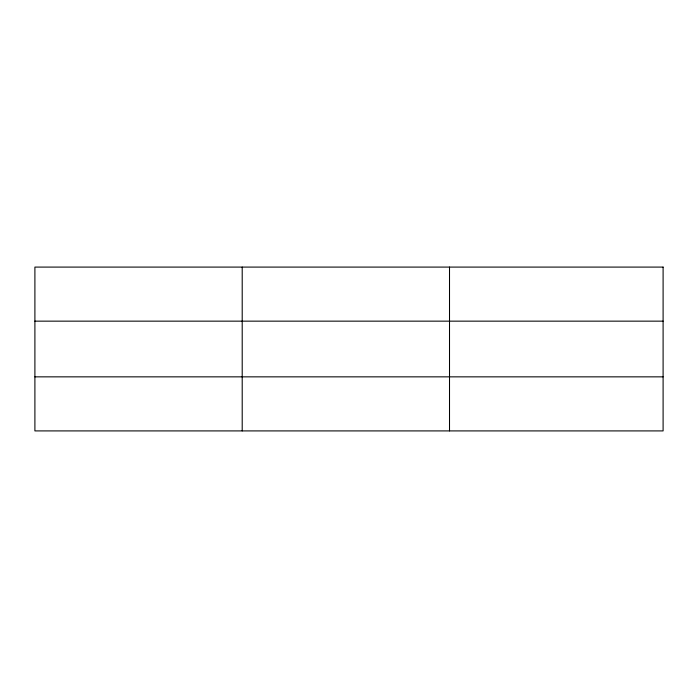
<?xml version="1.0" encoding="UTF-8"?>
<svg xmlns="http://www.w3.org/2000/svg" width="698" height="698" viewBox="0 0 698 698"><rect width="100%" height="100%" fill="white"/><g stroke="black" fill="none" stroke-linecap="round" stroke-linejoin="round"><path stroke-width="1.05" d="M242.206 430.91L242.206 267.09M449.512 430.91L449.512 267.09M34.9 321.15L663.1 321.15M34.9 376.85L663.1 376.85M663.1 267.09L663.1 430.91L34.9 430.91L34.9 267.09L663.1 267.09"/></g></svg>
